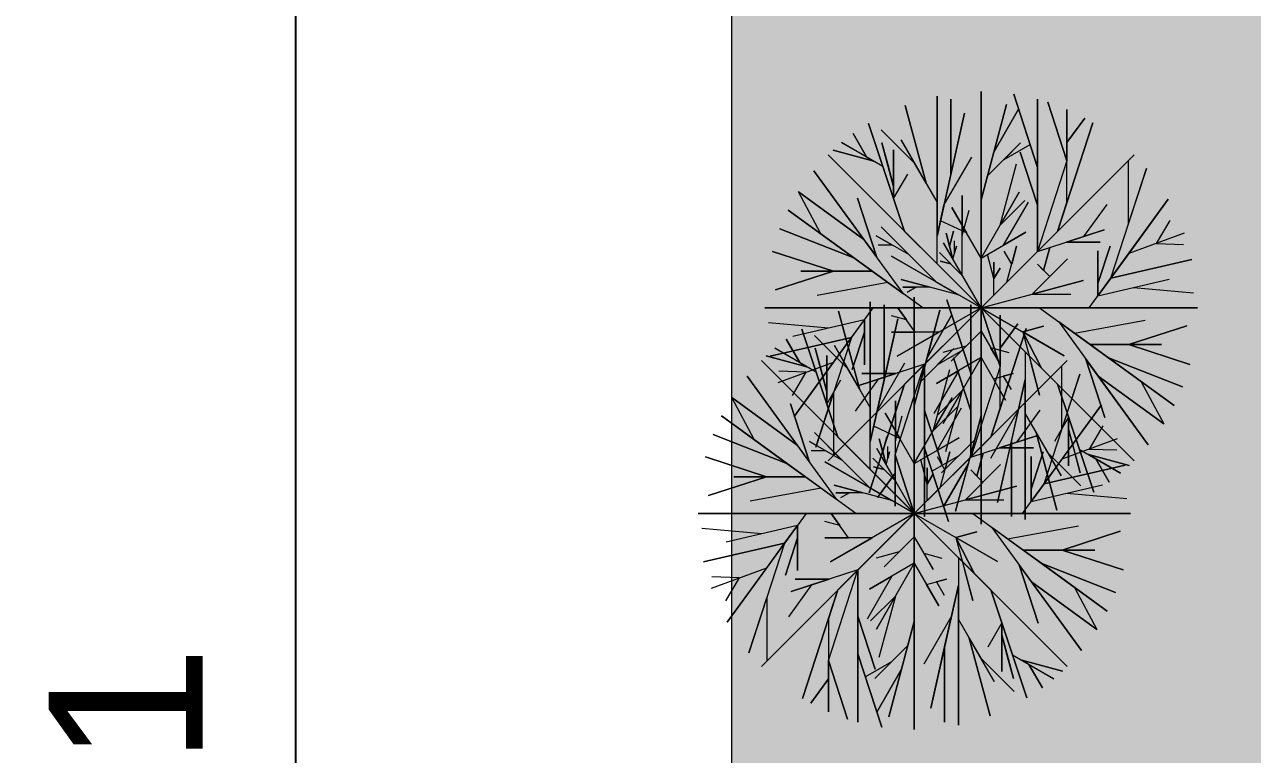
# Model space of a CAD drawing. Header units: millimetres. Extents: x 0 to 241, y -16 to 86.
# Drawn here: x 189.204 to 193.19, y 6.535 to 8.905 of the extents above; entities that cross this region are included whole.
import ezdxf

# ---------------------------------------------------------------- set-up
doc = ezdxf.new("R2010")
doc.units = ezdxf.units.MM
for name, color, linetype, lineweight in [('Warstwa1', 92, 'Continuous', 15), ('Warstwa2', 30, 'Continuous', 15), ('Warstwa3', 7, 'Continuous', 15), ('Warstwa4', 91, 'Continuous', 20)]:
    doc.layers.add(name, color=color, linetype=linetype, lineweight=lineweight)
doc.styles.get("Standard").update_dxf_attribs({"font": 'arial.ttf'})
doc.dimstyles.new('Kopia ISO-25', dxfattribs={"dimtxt": 0.5, "dimasz": 0.5, "dimexe": 0.3, "dimexo": 0, "dimgap": 0.3, "dimtad": 1, "dimdec": 0, "dimtxsty": 'Standard', "dimcen": 2.5, "dimadec": 0, "dimazin": 0, "dimtfac": 1, "dimtdec": 0, "dimtmove": 0, "dimatfit": 3, "dimfxl": 1, "dimarcsym": 0})

# ---------------------------------------------------------------- blocks, each defined once
blk = doc.blocks.new('*D13')
at = {"layer": 'Defpoints', "color": 0, "transparency": 16777216}
for p in [(191.5, 27.2), (190.0829, -14.2), (191.5, -14.2)]:
    blk.add_point(p, dxfattribs=at)
at = {"layer": 'Warstwa3', "color": 0, "lineweight": -2, "transparency": 16777216}
for p, q in [((191.5, 27.2), (189.7829, 27.2)), ((190.0829, 26.7), (190.0829, -13.7)), ((191.5, -14.2), (189.7829, -14.2))]:
    blk.add_line(p, q, dxfattribs=at)
at = {"layer": 'Warstwa3', "color": 0, "transparency": 16777216}
for points in [[(189.9996, 26.7), (190.1663, 26.7), (190.0829, 27.2)], [(189.9996, -13.7), (190.1663, -13.7), (190.0829, -14.2)]]:
    blk.add_solid(points, dxfattribs=at)
at = {"layer": 'Warstwa3', "color": 0, "transparency": 16777216, "insert": (189.5319, 6.5), "char_height": 0.5, "attachment_point": 5, "rotation": 90}
blk.add_mtext('41', dxfattribs=at)

msp = doc.modelspace()

# ---------------------------------------------------------------- hatches: boundary and pattern name
at = {"layer": 'Warstwa4'}
h = msp.add_hatch(color=256, dxfattribs=at)
h.set_gradient(color1=(127, 255, 127), color2=(127, 255, 127), tint=1)
h.paths.add_polyline_path([(191.5, -14.2), (218.35, -14.2), (218.35, 26.2), (199.596, 26.887), (199.596, 26.817), (199.596, 26.1232), (206.7291, 25.763), (206.7291, 24.2463), (216.65, 23.8873), (216.65, -12.4), (214.3, -12.4), (193.6, -12.4), (193.5, -12.4), (193.5, 27.1103), (191.5, 27.1835)])

# ---------------------------------------------------------------- linework, layer by layer
at = {"layer": 'Warstwa1'}
for p, q in [((192.1657, 8.1281), (192.1657, 8.6721)), ((192.1657, 8.6721), (192.1657, 8.3286)), ((192.2105, 8.4177), (192.2105, 8.6626)), ((192.2105, 8.6626), (192.2105, 8.4177)), ((192.3089, 7.2829), (192.3089, 8.6869)), ((192.3089, 8.6869), (192.3089, 7.9849)), ((192.3089, 7.9849), (192.3089, 8.6869)), ((192.3089, 8.6869), (192.3089, 7.2829)), ((192.4921, 8.4405), (192.4146, 8.6788)), ((192.4146, 8.6788), (192.4921, 8.4405)), ((192.4921, 8.4405), (192.4921, 8.6625)), ((192.4921, 8.6625), (192.4921, 8.3178)), ((192.5876, 8.4619), (192.5256, 8.6526)), ((192.5256, 8.6526), (192.5876, 8.4619)), ((192.1305, 8.3895), (192.0627, 8.6423)), ((192.0627, 8.6423), (192.1305, 8.3895)), ((192.1657, 8.218), (192.2553, 8.6174)), ((192.2553, 8.6174), (192.2105, 8.4177)), ((192.3089, 8.3359), (192.3918, 8.6452)), ((192.3918, 8.6452), (192.3503, 8.4905)), ((192.3503, 8.4905), (192.4306, 8.6296)), ((192.4306, 8.6296), (192.3503, 8.4905)), ((192.5876, 8.5214), (192.5876, 8.6292)), ((192.5876, 8.6292), (192.5876, 8.4619)), ((192.0607, 8.2331), (191.9434, 8.5838)), ((191.9434, 8.5838), (192.0607, 8.2331)), ((192.5571, 8.2331), (192.6717, 8.5858)), ((192.6717, 8.5858), (192.5571, 8.2331)), ((192.5876, 8.5214), (192.6454, 8.6009)), ((192.6454, 8.6009), (192.5876, 8.5214)), ((191.9368, 8.4747), (191.8931, 8.5505)), ((191.8931, 8.5505), (191.9368, 8.4747)), ((192.0928, 8.4547), (191.9846, 8.5629)), ((192.1657, 8.3286), (192.0493, 8.5302)), ((192.0493, 8.5302), (192.1305, 8.3895)), ((191.9602, 8.4612), (191.8283, 8.4966)), ((191.8283, 8.4966), (191.9602, 8.4612)), ((191.9901, 8.4442), (191.8561, 8.5213)), ((191.8561, 8.5213), (191.9368, 8.4747)), ((192.025, 8.3793), (191.987, 8.5211)), ((191.987, 8.5211), (192.006, 8.4502)), ((192.025, 8.3396), (192.025, 8.4983)), ((192.025, 8.4983), (192.025, 8.3396)), ((192.3503, 8.4905), (192.3089, 8.3359)), ((192.3296, 8.4132), (192.4372, 8.5209)), ((192.4372, 8.5209), (192.3834, 8.467)), ((192.3834, 8.467), (192.4676, 8.5157)), ((192.4921, 8.3178), (192.4361, 8.49)), ((192.4361, 8.49), (192.4921, 8.3178)), ((192.5876, 8.3269), (192.5876, 8.5214)), ((192.3089, 7.9849), (191.8125, 8.4812)), ((191.8125, 8.4812), (192.8052, 7.4885)), ((191.8125, 7.4885), (192.8052, 8.4812)), ((191.9368, 8.4747), (191.9602, 8.4612)), ((192.006, 8.4502), (192.025, 8.3793)), ((192.1305, 8.3895), (192.0928, 8.4547)), ((192.1881, 8.3178), (192.2784, 8.4742)), ((192.3089, 7.9849), (192.8052, 8.4812)), ((192.3705, 8.2533), (192.4239, 8.4527)), ((192.5876, 8.4619), (192.4921, 8.1681)), ((192.7878, 8.2593), (192.7878, 8.4638)), ((192.057, 8.03), (191.7662, 8.4302)), ((191.7662, 8.4302), (191.9286, 8.2068)), ((192.025, 8.3396), (192.025, 8.419)), ((192.025, 8.419), (192.025, 8.3793)), ((192.025, 8.3396), (192.0706, 8.4186)), ((192.2105, 8.4177), (192.1657, 8.218)), ((192.3089, 8.3359), (192.3296, 8.4132)), ((192.4921, 8.1681), (192.4921, 8.4405)), ((192.73, 8.0814), (192.8456, 8.4373)), ((192.8456, 8.4373), (192.7878, 8.2593)), ((192.025, 8.3793), (192.025, 8.3396)), ((191.9286, 8.2068), (191.7162, 8.3611)), ((191.7162, 8.3611), (191.9286, 8.2068)), ((191.789, 8.2248), (191.7162, 8.3611)), ((191.969, 8.1511), (191.9072, 8.3413)), ((191.9072, 8.3413), (191.969, 8.1511)), ((192.0607, 8.2331), (192.025, 8.3396)), ((192.2479, 8.0904), (192.2479, 8.3501)), ((192.2479, 8.3501), (192.2479, 8.2202)), ((192.3089, 8.1466), (192.4321, 8.36)), ((192.3089, 8.3359), (192.3089, 8.1466)), ((192.4321, 8.36), (192.3705, 8.2533)), ((192.3705, 8.2533), (192.4509, 8.3338)), ((192.4509, 8.3338), (192.3705, 8.2533)), ((192.6599, 7.9849), (192.916, 8.3373)), ((192.916, 8.3373), (192.7879, 8.1611)), ((192.1192, 7.9849), (191.6826, 8.302)), ((191.6826, 8.302), (191.8953, 8.1475)), ((192.1657, 8.3286), (192.1657, 8.218)), ((192.1657, 8.218), (192.1881, 8.3178)), ((192.3089, 8.1466), (192.2141, 8.3108)), ((192.2141, 8.3108), (192.2615, 8.2287)), ((192.2479, 8.2202), (192.2698, 8.3019)), ((192.3815, 8.1886), (192.4622, 8.3284)), ((192.4921, 8.3178), (192.4921, 8.1681)), ((192.5571, 8.2331), (192.5876, 8.3269)), ((192.6425, 8.217), (192.7179, 8.3207)), ((192.2615, 8.2287), (192.1769, 8.2679)), ((192.8778, 8.1942), (192.9221, 8.269)), ((191.8953, 8.1475), (191.6556, 8.2418)), ((191.6556, 8.2418), (191.8953, 8.1475)), ((192.074, 8.1582), (191.9685, 8.2191)), ((191.9685, 8.2191), (192.0213, 8.1887)), ((192.1634, 8.0689), (191.9847, 8.2476)), ((191.9847, 8.2476), (192.074, 8.1582)), ((192.0607, 8.2331), (192.0607, 8.2331)), ((192.0607, 8.2331), (192.1657, 8.1281)), ((192.2175, 8.1432), (192.1949, 8.2273)), ((192.1949, 8.2273), (192.2062, 8.1852)), ((192.2062, 8.1852), (192.2193, 8.2341)), ((192.2193, 8.2341), (192.2062, 8.1852)), ((192.5571, 8.2331), (192.3089, 7.9849)), ((192.3089, 8.1466), (192.4541, 8.2305)), ((192.4541, 8.2305), (192.3815, 8.1886)), ((192.4921, 8.1681), (192.7088, 8.2385)), ((192.7088, 8.2385), (192.5857, 8.1985)), ((192.5857, 8.1985), (192.6425, 8.217)), ((192.9677, 8.2272), (192.7879, 8.1611)), ((192.9677, 8.2272), (192.7879, 8.1611)), ((192.9677, 8.2272), (192.9677, 8.2272)), ((192.9677, 8.2272), (192.9677, 8.2272)), ((192.9677, 8.2272), (192.9677, 8.2272)), ((192.9677, 8.2272), (192.9677, 8.2272)), ((192.9677, 8.2272), (192.9677, 8.2272)), ((192.9677, 8.2272), (192.9677, 8.2272)), ((191.9286, 8.2068), (191.969, 8.1511)), ((192.0213, 8.1887), (191.9742, 8.1887)), ((192.3089, 7.9849), (192.187, 8.1959)), ((192.187, 8.1959), (192.2479, 8.0904)), ((192.2062, 8.1852), (192.2175, 8.1432)), ((192.2175, 8.1432), (192.2286, 8.1849)), ((192.223, 8.164), (192.223, 8.2026)), ((192.2286, 8.1849), (192.223, 8.164)), ((192.3925, 8.0685), (192.4239, 8.1855)), ((192.4239, 8.1855), (192.4082, 8.127)), ((192.5119, 8.1063), (192.5319, 8.181)), ((192.5319, 8.181), (192.5119, 8.1063)), ((192.5857, 8.1985), (192.6958, 8.1985)), ((192.6958, 8.1985), (192.5857, 8.1985)), ((192.6879, 8.0636), (192.7274, 8.1854)), ((192.7274, 8.1854), (192.6879, 8.0636)), ((192.8778, 8.1942), (192.8778, 8.1942)), ((192.8778, 8.1942), (192.9659, 8.191)), ((191.8292, 8.1039), (191.6312, 8.1683)), ((191.6312, 8.1683), (191.8292, 8.1039)), ((191.8953, 8.1475), (191.9553, 8.1039)), ((192.3089, 7.9849), (192.0179, 8.1529)), ((192.0179, 8.1529), (192.1634, 8.0689)), ((192.2479, 8.0904), (192.1742, 8.1641)), ((192.1742, 8.1641), (192.2111, 8.1273)), ((192.2111, 8.1273), (192.1761, 8.1366)), ((192.1761, 8.1366), (192.2111, 8.1273)), ((192.3507, 8.0798), (192.3296, 8.1586)), ((192.3507, 8.0267), (192.3507, 8.1329)), ((192.3507, 8.1329), (192.3507, 8.0798)), ((192.4082, 8.127), (192.3839, 8.1691)), ((192.4744, 8.0292), (192.589, 8.1438)), ((192.589, 8.1438), (192.5317, 8.0865)), ((192.6879, 8.0234), (192.6879, 8.1699)), ((192.6879, 8.1699), (192.6879, 8.0636)), ((192.7879, 8.1611), (192.73, 8.0814)), ((192.73, 8.0814), (192.9931, 8.1417)), ((192.9931, 8.1417), (192.73, 8.0814)), ((192.7879, 8.1611), (192.7879, 8.1611)), ((192.7879, 8.1611), (192.7879, 8.1611)), ((192.7879, 8.1611), (192.7879, 8.1611)), ((191.8292, 8.1039), (191.641, 8.0428)), ((191.641, 8.0428), (191.8292, 8.1039)), ((191.9553, 8.1039), (191.7232, 8.1039)), ((191.7232, 8.1039), (191.8292, 8.1039)), ((191.8292, 8.1039), (191.9553, 8.1039)), ((191.9553, 8.1039), (192.057, 8.03)), ((192.3507, 8.0798), (192.3702, 8.1136)), ((192.3702, 8.1136), (192.3507, 8.0798)), ((192.5317, 8.0865), (192.4921, 8.1262)), ((192.4921, 8.1262), (192.5119, 8.1063)), ((192.0061, 8.067), (191.7764, 8.0253)), ((192.2354, 8.0272), (192.0489, 8.0772)), ((192.0489, 8.0772), (192.1422, 8.0522)), ((192.1422, 8.0522), (192.0543, 8.0522)), ((192.0543, 8.0522), (192.0983, 8.0522)), ((192.0983, 8.0522), (192.0687, 8.0352)), ((192.1634, 8.0689), (192.2354, 8.0272)), ((192.3089, 7.9849), (192.64, 8.0736)), ((192.3089, 7.9849), (192.3925, 8.0685)), ((192.64, 8.0736), (192.4744, 8.0292)), ((192.73, 8.0814), (192.6879, 8.0234)), ((192.6879, 8.0234), (192.9198, 8.0781)), ((192.6879, 8.0636), (192.6879, 8.0234)), ((192.0921, 6.6152), (192.0921, 8.0192)), ((192.0921, 8.0192), (192.0921, 7.3172)), ((192.0921, 7.3172), (192.0921, 8.0192)), ((192.0921, 8.0192), (192.0921, 6.6152)), ((192.4744, 8.0292), (192.5997, 8.0292)), ((192.8039, 8.0508), (192.9987, 8.0333)), ((192.3089, 7.9849), (191.6069, 7.9849)), ((191.6069, 7.9849), (193.0109, 7.9849)), ((192.1604, 7.9849), (191.6069, 7.9849)), ((191.9579, 7.9849), (191.7018, 7.6324)), ((192.3089, 7.9849), (191.8125, 7.4885)), ((191.9137, 7.7218), (191.846, 7.9746)), ((191.846, 7.9746), (191.9137, 7.7218)), ((191.9489, 7.4604), (191.9489, 8.0044)), ((191.9489, 8.0044), (191.9489, 7.6609)), ((191.9579, 7.9849), (192.1604, 7.9849)), ((191.9579, 7.9849), (192.1192, 7.9849)), ((191.9937, 7.75), (191.9937, 7.9949)), ((191.9937, 7.9949), (191.9937, 7.75)), ((192.3089, 7.9849), (192.0369, 7.8278)), ((192.0953, 7.9063), (192.0385, 7.9849)), ((192.0385, 7.9849), (192.0669, 7.9456)), ((192.0607, 7.7367), (192.3089, 7.9849)), ((192.0921, 7.6682), (192.175, 7.9775)), ((192.175, 7.9775), (192.1336, 7.8228)), ((192.2753, 7.7728), (192.1979, 8.0111)), ((192.1979, 8.0111), (192.2753, 7.7728)), ((192.2753, 7.7728), (192.2753, 7.9948)), ((192.2753, 7.9948), (192.2753, 7.6501)), ((192.3089, 7.9849), (192.3089, 7.2829)), ((193.0109, 7.9849), (192.3089, 7.9849)), ((192.8052, 7.4885), (192.3089, 7.9849)), ((192.3089, 7.2829), (192.3089, 7.9849)), ((192.3089, 7.9849), (193.0109, 7.9849)), ((192.3089, 7.9849), (192.8052, 7.4885)), ((192.3089, 7.9849), (192.5788, 7.829)), ((192.3708, 7.7942), (192.3089, 7.9849)), ((192.3089, 7.9849), (192.3708, 7.7942)), ((192.6599, 7.9849), (192.4573, 7.9849)), ((192.4573, 7.9849), (193.0109, 7.9849)), ((192.6599, 7.9849), (192.4986, 7.9849)), ((192.4986, 7.9849), (192.9351, 7.6677)), ((191.8139, 7.919), (191.619, 7.9364)), ((191.9298, 7.9463), (191.6979, 7.8916)), ((191.8877, 7.8884), (191.9298, 7.9463)), ((191.9298, 7.9463), (191.9298, 7.7999)), ((191.9298, 7.9061), (191.9298, 7.9463)), ((191.9489, 7.5503), (192.0386, 7.9497)), ((192.0386, 7.9497), (191.9937, 7.75)), ((192.0669, 7.9456), (192.0178, 7.9588)), ((192.1336, 7.8228), (192.2139, 7.9619)), ((192.2139, 7.9619), (192.1336, 7.8228)), ((192.3708, 7.8537), (192.3708, 7.9615)), ((192.3708, 7.9615), (192.3708, 7.7942)), ((192.3708, 7.8537), (192.4286, 7.9332)), ((192.4286, 7.9332), (192.3708, 7.8537)), ((192.6625, 7.8658), (192.5607, 7.9397)), ((192.5607, 7.9397), (192.8515, 7.5395)), ((192.6116, 7.9027), (192.8413, 7.9445)), ((191.8439, 7.5654), (191.7266, 7.9161)), ((191.7266, 7.9161), (191.8439, 7.5654)), ((191.8761, 7.787), (191.7678, 7.8952)), ((191.9298, 7.9061), (191.8903, 7.7843)), ((191.8903, 7.7843), (191.9298, 7.9061)), ((191.9298, 7.7999), (191.9298, 7.9061)), ((192.1729, 7.9063), (192.0178, 7.9063)), ((192.0178, 7.9063), (192.0953, 7.9063)), ((192.0369, 7.8278), (192.1729, 7.9063)), ((192.3089, 7.9091), (192.2114, 7.8117)), ((192.3089, 7.9091), (192.3702, 7.8029)), ((192.3403, 7.5654), (192.4549, 7.9181)), ((192.4549, 7.9181), (192.3403, 7.5654)), ((192.4438, 7.9069), (192.5113, 7.925)), ((192.5113, 7.925), (192.4438, 7.9069)), ((192.5788, 7.829), (192.4438, 7.9069)), ((192.4438, 7.9069), (192.5046, 7.7892)), ((192.5046, 7.7892), (192.4438, 7.9069)), ((192.4438, 7.9069), (192.4988, 7.7018)), ((192.7885, 7.8658), (192.9767, 7.9269)), ((192.9767, 7.9269), (192.7885, 7.8658)), ((191.8877, 7.8884), (191.6246, 7.8281)), ((191.6246, 7.8281), (191.8877, 7.8884)), ((191.7733, 7.7765), (191.6393, 7.8536)), ((191.6393, 7.8536), (191.7201, 7.807)), ((191.7201, 7.807), (191.6763, 7.8828)), ((191.6763, 7.8828), (191.7201, 7.807)), ((191.8083, 7.7116), (191.7703, 7.8534)), ((191.7703, 7.8534), (191.7893, 7.7825)), ((191.8877, 7.8884), (191.7721, 7.5324)), ((191.8298, 7.8086), (191.8877, 7.8884)), ((191.9489, 7.6609), (191.8325, 7.8625)), ((191.8325, 7.8625), (191.9137, 7.7218)), ((192.1128, 7.7455), (192.2205, 7.8532)), ((192.2205, 7.8532), (192.1667, 7.7993)), ((192.2601, 7.8604), (192.1848, 7.8402)), ((192.2114, 7.8117), (192.2601, 7.8604)), ((192.3702, 7.8029), (192.3395, 7.856)), ((192.3395, 7.856), (192.3985, 7.8402)), ((192.3708, 7.6592), (192.3708, 7.8537)), ((192.7224, 7.8223), (192.6625, 7.8658)), ((192.6625, 7.8658), (192.8945, 7.8658)), ((192.7885, 7.8658), (192.6625, 7.8658)), ((192.8945, 7.8658), (192.7885, 7.8658)), ((192.7885, 7.8658), (192.9865, 7.8014)), ((192.9865, 7.8014), (192.7885, 7.8658)), ((192.0921, 7.3172), (191.5957, 7.8136)), ((191.5957, 7.8136), (192.5885, 6.8208)), ((191.5957, 6.8208), (192.5885, 7.8136)), ((191.7435, 7.7935), (191.6115, 7.8289)), ((191.6115, 7.8289), (191.7435, 7.7935)), ((191.8083, 7.6719), (191.8083, 7.8306)), ((191.8083, 7.8306), (191.8083, 7.6719)), ((192.1336, 7.8228), (192.0921, 7.6682)), ((192.0921, 7.3172), (192.5885, 7.8136)), ((192.3089, 7.8231), (192.1637, 7.7392)), ((192.1667, 7.7993), (192.2509, 7.848)), ((192.3089, 7.8231), (192.1857, 7.6097)), ((192.2753, 7.6501), (192.2194, 7.8223)), ((192.2194, 7.8223), (192.2753, 7.6501)), ((192.3089, 7.6339), (192.3089, 7.8231)), ((192.3089, 7.8231), (192.3884, 7.6853)), ((192.5571, 7.7367), (192.4521, 7.8417)), ((192.4521, 7.8417), (192.4521, 7.2976)), ((192.6891, 7.7629), (192.6487, 7.8186)), ((192.6487, 7.8186), (192.7105, 7.6284)), ((192.7105, 7.6284), (192.6487, 7.8186)), ((192.9351, 7.6677), (192.7224, 7.8223)), ((192.7224, 7.8223), (192.9622, 7.728)), ((192.9622, 7.728), (192.7224, 7.8223)), ((191.65, 7.7425), (191.8298, 7.8086)), ((191.65, 7.7425), (191.8298, 7.8086)), ((191.7399, 7.7755), (191.6519, 7.7787)), ((191.7399, 7.7755), (191.6956, 7.7007)), ((191.7018, 7.6324), (191.8298, 7.8086)), ((191.7201, 7.807), (191.7435, 7.7935)), ((191.7399, 7.7755), (191.7399, 7.7755)), ((191.7893, 7.7825), (191.8083, 7.7116)), ((191.8298, 7.8086), (191.8298, 7.8086)), ((191.8298, 7.8086), (191.8298, 7.8086)), ((191.8298, 7.8086), (191.8298, 7.8086)), ((191.9137, 7.7218), (191.8761, 7.787)), ((192.1256, 7.8016), (191.9089, 7.7312)), ((191.9713, 7.6501), (192.0616, 7.8065)), ((192.0302, 7.5078), (192.1256, 7.8016)), ((192.1256, 7.8016), (192.1256, 7.5292)), ((192.1256, 7.6519), (192.1256, 7.8016)), ((192.1537, 7.5856), (192.2071, 7.785)), ((192.2363, 7.7812), (192.1555, 7.6413)), ((192.1637, 7.7392), (192.2363, 7.7812)), ((192.3708, 7.7942), (192.2753, 7.5004)), ((192.2753, 7.5004), (192.2753, 7.7728)), ((192.4988, 7.7018), (192.4713, 7.8044)), ((192.571, 7.5916), (192.571, 7.7961)), ((191.8402, 7.3623), (191.5495, 7.7625)), ((191.5495, 7.7625), (191.7118, 7.5391)), ((191.65, 7.7425), (191.65, 7.7425)), ((191.65, 7.7425), (191.65, 7.7425)), ((191.65, 7.7425), (191.65, 7.7425)), ((191.65, 7.7425), (191.65, 7.7425)), ((191.65, 7.7425), (191.65, 7.7425)), ((191.65, 7.7425), (191.65, 7.7425)), ((191.8083, 7.6719), (191.8083, 7.7513)), ((191.8083, 7.7513), (191.8083, 7.7116)), ((191.8083, 7.6719), (191.8539, 7.7509)), ((191.9752, 7.7528), (191.8998, 7.649)), ((191.9089, 7.7312), (192.0321, 7.7712)), ((192.0321, 7.7712), (191.9219, 7.7712)), ((191.9219, 7.7712), (192.0321, 7.7712)), ((192.0607, 7.7367), (191.946, 7.3839)), ((191.946, 7.3839), (192.0607, 7.7367)), ((191.9937, 7.75), (191.9489, 7.5503)), ((192.0321, 7.7712), (191.9752, 7.7528)), ((192.0607, 7.7367), (192.0302, 7.6428)), ((192.0921, 7.6682), (192.1128, 7.7455)), ((192.3486, 7.7542), (192.4133, 7.7715)), ((192.3884, 7.6853), (192.3486, 7.7542)), ((192.4521, 7.7518), (192.3624, 7.3523)), ((192.4133, 7.7715), (192.381, 7.7628)), ((192.381, 7.7628), (192.4059, 7.7197)), ((192.4072, 7.552), (192.4521, 7.7518)), ((192.4521, 7.7518), (192.4296, 7.6519)), ((192.4521, 7.6411), (192.4521, 7.7518)), ((192.5132, 7.4137), (192.6289, 7.7696)), ((192.5571, 7.7367), (192.6743, 7.386)), ((192.6743, 7.386), (192.5571, 7.7367)), ((192.5571, 7.7367), (192.5571, 7.7367)), ((192.5571, 7.7367), (192.5927, 7.6301)), ((192.6289, 7.7696), (192.571, 7.5916)), ((192.8515, 7.5395), (192.6891, 7.7629)), ((192.6891, 7.7629), (192.9015, 7.6086)), ((192.9015, 7.6086), (192.6891, 7.7629)), ((192.8287, 7.745), (192.9015, 7.6086)), ((191.7118, 7.5391), (191.4994, 7.6934)), ((191.4994, 7.6934), (191.7118, 7.5391)), ((191.5722, 7.5571), (191.4994, 7.6934)), ((191.7721, 7.5324), (191.8299, 7.7104)), ((191.8083, 7.7116), (191.8083, 7.6719)), ((191.8299, 7.7104), (191.8299, 7.5059)), ((192.2473, 7.7164), (192.1668, 7.6359)), ((192.1668, 7.6359), (192.2473, 7.7164)), ((192.1857, 7.6097), (192.2473, 7.7164)), ((192.2473, 7.7164), (192.1938, 7.517)), ((191.7523, 7.4834), (191.6905, 7.6736)), ((191.6905, 7.6736), (191.7523, 7.4834)), ((191.8439, 7.5654), (191.8083, 7.6719)), ((191.9489, 7.6609), (191.9489, 7.5503)), ((192.0312, 7.4227), (192.0312, 7.6824)), ((192.0312, 7.6824), (192.0312, 7.5525)), ((192.0921, 7.4789), (192.2153, 7.6923)), ((192.0921, 7.6682), (192.0921, 7.4789)), ((192.2153, 7.6923), (192.1537, 7.5856)), ((192.1537, 7.5856), (192.2342, 7.6661)), ((192.2342, 7.6661), (192.1537, 7.5856)), ((192.1647, 7.5209), (192.2454, 7.6607)), ((192.3403, 7.5654), (192.3708, 7.6592)), ((192.4257, 7.5493), (192.5011, 7.653)), ((192.4431, 7.3172), (192.6992, 7.6696)), ((192.6992, 7.6696), (192.5712, 7.4934)), ((191.9024, 7.3172), (191.4658, 7.6343)), ((191.4658, 7.6343), (191.6786, 7.4798)), ((191.9489, 7.5503), (191.9713, 7.6501)), ((192.0921, 7.4789), (191.9974, 7.6431)), ((191.9974, 7.6431), (192.0447, 7.561)), ((192.0302, 7.6428), (192.0302, 7.4483)), ((192.0312, 7.5525), (192.0531, 7.6342)), ((192.1256, 7.3072), (192.1256, 7.6519)), ((192.1256, 7.6519), (192.1816, 7.4797)), ((192.1816, 7.4797), (192.1256, 7.6519)), ((192.3089, 7.6339), (192.226, 7.3245)), ((192.2674, 7.4792), (192.3089, 7.6339)), ((192.2753, 7.6501), (192.2753, 7.5004)), ((192.3089, 7.6339), (192.2881, 7.5565)), ((192.4296, 7.6519), (192.3393, 7.4955)), ((192.4521, 7.2976), (192.4521, 7.6411)), ((192.4521, 7.6411), (192.5685, 7.4395)), ((192.5927, 7.6301), (192.5471, 7.5511)), ((192.5927, 7.6301), (192.5927, 7.4714)), ((192.5927, 7.4714), (192.5927, 7.6301)), ((192.5927, 7.6301), (192.5927, 7.5508)), ((192.5927, 7.5904), (192.5927, 7.6301)), ((191.6786, 7.4798), (191.4388, 7.5741)), ((191.4388, 7.5741), (191.6786, 7.4798)), ((191.9466, 7.4012), (191.7679, 7.5799)), ((191.7679, 7.5799), (191.8573, 7.4905)), ((192.0447, 7.561), (191.9601, 7.6002)), ((192.5685, 7.4395), (192.4872, 7.5802)), ((192.4872, 7.5802), (192.555, 7.3274)), ((192.555, 7.3274), (192.4872, 7.5802)), ((192.4872, 7.5802), (192.5249, 7.515)), ((192.5927, 7.5508), (192.5927, 7.5904)), ((192.5927, 7.5904), (192.6307, 7.4486)), ((192.6117, 7.5195), (192.5927, 7.5904)), ((192.661, 7.5265), (192.7053, 7.6013)), ((191.7118, 7.5391), (191.7523, 7.4834)), ((191.8573, 7.4905), (191.7518, 7.5514)), ((191.7518, 7.5514), (191.8045, 7.521)), ((191.8439, 7.5654), (191.8439, 7.5654)), ((191.8439, 7.5654), (191.9489, 7.4604)), ((192.0007, 7.4755), (191.9782, 7.5596)), ((191.9782, 7.5596), (191.9894, 7.5175)), ((191.9894, 7.5175), (192.0025, 7.5664)), ((192.0025, 7.5664), (191.9894, 7.5175)), ((192.0063, 7.4963), (192.0063, 7.5349)), ((192.3403, 7.5654), (192.0921, 7.3172)), ((192.0921, 7.4789), (192.2373, 7.5628)), ((192.2373, 7.5628), (192.1647, 7.5209)), ((192.2881, 7.5565), (192.1805, 7.4489)), ((192.2753, 7.5004), (192.4921, 7.5708)), ((192.3624, 7.3523), (192.4072, 7.552)), ((192.4921, 7.5708), (192.3689, 7.5308)), ((192.3689, 7.5308), (192.4257, 7.5493)), ((192.4072, 7.552), (192.4072, 7.3072)), ((192.4072, 7.3072), (192.4072, 7.552)), ((192.7509, 7.5595), (192.5712, 7.4934)), ((192.7509, 7.5595), (192.5712, 7.4934)), ((192.7509, 7.5595), (192.7509, 7.5595)), ((192.7509, 7.5595), (192.7509, 7.5595)), ((192.7509, 7.5595), (192.7509, 7.5595)), ((192.7509, 7.5595), (192.7509, 7.5595)), ((192.7509, 7.5595), (192.7509, 7.5595)), ((192.7509, 7.5595), (192.7509, 7.5595)), ((191.6125, 7.4362), (191.4145, 7.5006)), ((191.4145, 7.5006), (191.6125, 7.4362)), ((191.8045, 7.521), (191.7575, 7.521)), ((192.0312, 7.4227), (191.9574, 7.4964)), ((191.9574, 7.4964), (191.9943, 7.4596)), ((192.0921, 7.3172), (191.9702, 7.5282)), ((191.9702, 7.5282), (192.0312, 7.4227)), ((191.9894, 7.5175), (192.0007, 7.4755)), ((192.0007, 7.4755), (192.0119, 7.5172)), ((192.0119, 7.5172), (192.0063, 7.4963)), ((192.0302, 7.3406), (192.0302, 7.5078)), ((192.0302, 7.5078), (192.0921, 7.3172)), ((192.0921, 7.3172), (192.0302, 7.5078)), ((192.1256, 7.5292), (192.2031, 7.2909)), ((192.2031, 7.2909), (192.1256, 7.5292)), ((192.1256, 7.5292), (192.1256, 7.3072)), ((192.2343, 7.5027), (192.1501, 7.4541)), ((192.1915, 7.4593), (192.1671, 7.5014)), ((192.1758, 7.4008), (192.2071, 7.5178)), ((192.1805, 7.4489), (192.2343, 7.5027)), ((192.2071, 7.5178), (192.1915, 7.4593)), ((192.2951, 7.4386), (192.3152, 7.5133)), ((192.3152, 7.5133), (192.2951, 7.4386)), ((192.3689, 7.5308), (192.4791, 7.5308)), ((192.4791, 7.5308), (192.3689, 7.5308)), ((192.4711, 7.3959), (192.5107, 7.5177)), ((192.5107, 7.5177), (192.4711, 7.3959)), ((192.4711, 7.3557), (192.4711, 7.5022)), ((192.4711, 7.5022), (192.4711, 7.3959)), ((192.5712, 7.4934), (192.5132, 7.4137)), ((192.5249, 7.515), (192.6331, 7.4068)), ((192.5712, 7.4934), (192.5712, 7.4934)), ((192.5712, 7.4934), (192.5712, 7.4934)), ((192.5712, 7.4934), (192.5712, 7.4934)), ((192.6307, 7.4486), (192.6117, 7.5195)), ((192.6277, 7.5255), (192.7616, 7.4484)), ((192.6809, 7.495), (192.6575, 7.5085)), ((192.6575, 7.5085), (192.7895, 7.4732)), ((192.7895, 7.4732), (192.6575, 7.5085)), ((192.661, 7.5265), (192.661, 7.5265)), ((192.661, 7.5265), (192.7491, 7.5234)), ((192.7616, 7.4484), (192.6809, 7.495)), ((192.6809, 7.495), (192.7246, 7.4192)), ((192.7246, 7.4192), (192.6809, 7.495)), ((191.6786, 7.4798), (191.7385, 7.4362)), ((192.0921, 7.3172), (191.8011, 7.4852)), ((191.8011, 7.4852), (191.9466, 7.4012)), ((191.9943, 7.4596), (191.9594, 7.4689)), ((191.9594, 7.4689), (191.9943, 7.4596)), ((192.1339, 7.4121), (192.1128, 7.4909)), ((192.1339, 7.359), (192.1339, 7.4652)), ((192.1339, 7.4652), (192.1339, 7.4121)), ((192.2674, 7.4792), (192.1871, 7.3401)), ((192.1871, 7.3401), (192.2674, 7.4792)), ((192.226, 7.3245), (192.2674, 7.4792)), ((192.2577, 7.3615), (192.3723, 7.4761)), ((192.315, 7.4188), (192.2753, 7.4585)), ((192.2753, 7.4585), (192.2951, 7.4386)), ((192.3723, 7.4761), (192.315, 7.4188)), ((192.5132, 7.4137), (192.7764, 7.474)), ((192.7764, 7.474), (192.5132, 7.4137)), ((191.6125, 7.4362), (191.4243, 7.3751)), ((191.4243, 7.3751), (191.6125, 7.4362)), ((191.7385, 7.4362), (191.5064, 7.4362)), ((191.5064, 7.4362), (191.6125, 7.4362)), ((191.6125, 7.4362), (191.7385, 7.4362)), ((191.7385, 7.4362), (191.8402, 7.3623)), ((192.0302, 7.4483), (191.9723, 7.3688)), ((191.9723, 7.3688), (192.0302, 7.4483)), ((192.0302, 7.4483), (192.0302, 7.3406)), ((192.1339, 7.4121), (192.1535, 7.4459)), ((192.1535, 7.4459), (192.1339, 7.4121)), ((192.5132, 7.4137), (192.4711, 7.3557)), ((191.7894, 7.3993), (191.5597, 7.3576)), ((192.0187, 7.3596), (191.8322, 7.4095)), ((191.8322, 7.4095), (191.9254, 7.3845)), ((191.9254, 7.3845), (191.8376, 7.3845)), ((191.8376, 7.3845), (191.8815, 7.3845)), ((191.8815, 7.3845), (191.852, 7.3675)), ((191.9466, 7.4012), (192.0187, 7.3596)), ((192.0921, 7.3172), (192.4233, 7.4059)), ((192.0921, 7.3172), (192.1758, 7.4008)), ((192.4233, 7.4059), (192.2577, 7.3615)), ((192.4711, 7.3557), (192.7031, 7.4104)), ((192.4711, 7.3959), (192.4711, 7.3557)), ((192.5871, 7.3831), (192.7819, 7.3656)), ((192.2577, 7.3615), (192.3829, 7.3615)), ((192.0921, 7.3172), (191.3901, 7.3172)), ((191.3901, 7.3172), (192.7941, 7.3172)), ((191.9437, 7.3172), (191.3901, 7.3172)), ((191.7411, 7.3172), (191.485, 6.9647)), ((192.0921, 7.3172), (191.5957, 6.8208)), ((191.7411, 7.3172), (191.9437, 7.3172)), ((191.7411, 7.3172), (191.9024, 7.3172)), ((192.0921, 7.3172), (191.8201, 7.1601)), ((191.8786, 7.2386), (191.8218, 7.3172)), ((191.8218, 7.3172), (191.8502, 7.2779)), ((191.8439, 7.069), (192.0921, 7.3172)), ((192.0921, 7.3172), (192.0921, 6.6152)), ((192.7941, 7.3172), (192.0921, 7.3172)), ((192.5885, 6.8208), (192.0921, 7.3172)), ((192.0921, 6.6152), (192.0921, 7.3172)), ((192.0921, 7.3172), (192.7941, 7.3172)), ((192.0921, 7.3172), (192.5885, 6.8208)), ((192.0921, 7.3172), (192.3621, 7.1613)), ((192.4431, 7.3172), (192.2405, 7.3172)), ((192.2405, 7.3172), (192.7941, 7.3172)), ((192.4431, 7.3172), (192.2818, 7.3172)), ((192.2818, 7.3172), (192.7184, 7)), ((191.5971, 7.2513), (191.4023, 7.2687)), ((191.7131, 7.2786), (191.4811, 7.2239)), ((191.671, 7.2207), (191.7131, 7.2786)), ((191.7131, 7.2786), (191.7131, 7.1322)), ((191.7131, 7.2384), (191.7131, 7.2786)), ((191.8502, 7.2779), (191.8011, 7.2911)), ((192.2271, 7.2392), (192.2946, 7.2573)), ((192.2946, 7.2573), (192.2271, 7.2392)), ((192.4457, 7.1981), (192.344, 7.272)), ((192.344, 7.272), (192.6347, 6.8718)), ((192.3948, 7.235), (192.6245, 7.2768)), ((192.5717, 7.1981), (192.76, 7.2592)), ((192.76, 7.2592), (192.5717, 7.1981)), ((191.671, 7.2207), (191.4078, 7.1604)), ((191.4078, 7.1604), (191.671, 7.2207)), ((191.671, 7.2207), (191.5553, 6.8647)), ((191.6131, 7.1409), (191.671, 7.2207)), ((191.7131, 7.2384), (191.6735, 7.1166)), ((191.6735, 7.1166), (191.7131, 7.2384)), ((191.7131, 7.1322), (191.7131, 7.2384)), ((191.9561, 7.2386), (191.8011, 7.2386)), ((191.8011, 7.2386), (191.8786, 7.2386)), ((191.8201, 7.1601), (191.9561, 7.2386)), ((192.0921, 7.2414), (191.9946, 7.144)), ((192.0921, 7.2414), (192.1535, 7.1352)), ((192.3621, 7.1613), (192.2271, 7.2392)), ((192.2271, 7.2392), (192.2878, 7.1215)), ((192.2878, 7.1215), (192.2271, 7.2392)), ((192.2271, 7.2392), (192.282, 7.0341)), ((192.0434, 7.1927), (191.968, 7.1725)), ((191.9946, 7.144), (192.0434, 7.1927)), ((192.1535, 7.1352), (192.1228, 7.1883)), ((192.1228, 7.1883), (192.1817, 7.1725)), ((192.5056, 7.1546), (192.4457, 7.1981)), ((192.4457, 7.1981), (192.6778, 7.1981)), ((192.5717, 7.1981), (192.4457, 7.1981)), ((192.6778, 7.1981), (192.5717, 7.1981)), ((192.5717, 7.1981), (192.7697, 7.1337)), ((192.7697, 7.1337), (192.5717, 7.1981)), ((191.4333, 7.0748), (191.6131, 7.1409)), ((191.4333, 7.0748), (191.6131, 7.1409)), ((191.485, 6.9647), (191.6131, 7.1409)), ((191.6131, 7.1409), (191.6131, 7.1409)), ((191.6131, 7.1409), (191.6131, 7.1409)), ((191.6131, 7.1409), (191.6131, 7.1409)), ((192.0921, 7.1554), (191.9469, 7.0715)), ((192.0921, 7.1554), (191.9689, 6.942)), ((192.0921, 6.9662), (192.0921, 7.1554)), ((192.0921, 7.1554), (192.1717, 7.0176)), ((192.3403, 7.069), (192.2353, 7.174)), ((192.2353, 7.174), (192.2353, 6.6299)), ((192.282, 7.0341), (192.2546, 7.1367)), ((192.4724, 7.0952), (192.432, 7.1509)), ((192.432, 7.1509), (192.4937, 6.9607)), ((192.4937, 6.9607), (192.432, 7.1509)), ((192.7184, 7), (192.5056, 7.1546)), ((192.5056, 7.1546), (192.7454, 7.0603)), ((192.7454, 7.0603), (192.5056, 7.1546)), ((191.5232, 7.1078), (191.4351, 7.111)), ((191.5232, 7.1078), (191.4789, 7.033)), ((191.5232, 7.1078), (191.5232, 7.1078)), ((191.9089, 7.1339), (191.6921, 7.0635)), ((191.6921, 7.0635), (191.8153, 7.1035)), ((191.8153, 7.1035), (191.7051, 7.1035)), ((191.7051, 7.1035), (191.8153, 7.1035)), ((191.8153, 7.1035), (191.7585, 7.0851)), ((191.8134, 6.8401), (191.9089, 7.1339)), ((191.9089, 7.1339), (191.9089, 6.8615)), ((191.9089, 6.9842), (191.9089, 7.1339)), ((192.0195, 7.1135), (191.9388, 6.9736)), ((191.9469, 7.0715), (192.0195, 7.1135)), ((192.1319, 7.0865), (192.1966, 7.1038)), ((192.1966, 7.1038), (192.1642, 7.0951)), ((192.1642, 7.0951), (192.1891, 7.052)), ((192.6347, 6.8718), (192.4724, 7.0952)), ((192.4724, 7.0952), (192.6848, 6.9409)), ((192.6848, 6.9409), (192.4724, 7.0952)), ((191.4333, 7.0748), (191.4333, 7.0748)), ((191.4333, 7.0748), (191.4333, 7.0748)), ((191.4333, 7.0748), (191.4333, 7.0748)), ((191.4333, 7.0748), (191.4333, 7.0748)), ((191.4333, 7.0748), (191.4333, 7.0748)), ((191.4333, 7.0748), (191.4333, 7.0748)), ((191.7585, 7.0851), (191.6831, 6.9813)), ((191.8439, 7.069), (191.7293, 6.7162)), ((191.7293, 6.7162), (191.8439, 7.069)), ((191.8439, 7.069), (191.8134, 6.9751)), ((192.1717, 7.0176), (192.1319, 7.0865)), ((192.2353, 7.0841), (192.1456, 6.6846)), ((192.1905, 6.8843), (192.2353, 7.0841)), ((192.2353, 7.0841), (192.2129, 6.9842)), ((192.2353, 6.9734), (192.2353, 7.0841)), ((192.3403, 7.069), (192.4576, 6.7183)), ((192.4576, 6.7183), (192.3403, 7.069)), ((192.3403, 7.069), (192.3403, 7.069)), ((192.3403, 7.069), (192.3759, 6.9624)), ((192.612, 7.0773), (192.6848, 6.9409)), ((191.5553, 6.8647), (191.6132, 7.0427)), ((191.6132, 7.0427), (191.6132, 6.8382)), ((192.0305, 7.0487), (191.95, 6.9682)), ((191.95, 6.9682), (192.0305, 7.0487)), ((191.9689, 6.942), (192.0305, 7.0487)), ((192.0305, 7.0487), (191.9771, 6.8493)), ((191.9089, 6.6395), (191.9089, 6.9842)), ((191.9089, 6.9842), (191.9648, 6.812)), ((191.9648, 6.812), (191.9089, 6.9842)), ((192.2129, 6.9842), (192.1226, 6.8278)), ((191.8134, 6.9751), (191.8134, 6.7806)), ((192.0921, 6.9662), (192.0092, 6.6568)), ((192.0507, 6.8115), (192.0921, 6.9662)), ((192.0921, 6.9662), (192.0714, 6.8888)), ((192.2353, 6.6299), (192.2353, 6.9734)), ((192.2353, 6.9734), (192.3517, 6.7718)), ((192.3759, 6.9624), (192.3303, 6.8834)), ((192.3759, 6.9624), (192.3759, 6.8037)), ((192.3759, 6.8037), (192.3759, 6.9624)), ((192.3759, 6.9624), (192.3759, 6.8831)), ((192.3759, 6.9227), (192.3759, 6.9624)), ((192.3517, 6.7718), (192.2705, 6.9125)), ((192.2705, 6.9125), (192.3382, 6.6597)), ((192.3382, 6.6597), (192.2705, 6.9125)), ((192.2705, 6.9125), (192.3081, 6.8473)), ((192.3759, 6.8831), (192.3759, 6.9227)), ((192.3759, 6.9227), (192.4139, 6.7809)), ((192.3949, 6.8518), (192.3759, 6.9227)), ((191.9089, 6.8615), (191.9863, 6.6232)), ((191.9863, 6.6232), (191.9089, 6.8615)), ((191.9089, 6.8615), (191.9089, 6.6395)), ((192.0714, 6.8888), (191.9637, 6.7812)), ((192.1456, 6.6846), (192.1905, 6.8843)), ((192.1905, 6.8843), (192.1905, 6.6395)), ((192.1905, 6.6395), (192.1905, 6.8843)), ((192.4109, 6.8578), (192.5449, 6.7807)), ((191.8134, 6.6729), (191.8134, 6.8401)), ((191.8134, 6.8401), (191.8754, 6.6495)), ((191.8754, 6.6495), (191.8134, 6.8401)), ((192.0176, 6.835), (191.9333, 6.7864)), ((191.9637, 6.7812), (192.0176, 6.835)), ((192.3081, 6.8473), (192.4164, 6.7391)), ((192.4139, 6.7809), (192.3949, 6.8518)), ((192.4641, 6.8273), (192.4407, 6.8408)), ((192.4407, 6.8408), (192.5727, 6.8055)), ((192.5727, 6.8055), (192.4407, 6.8408)), ((192.5449, 6.7807), (192.4641, 6.8273)), ((192.4641, 6.8273), (192.5079, 6.7515)), ((192.5079, 6.7515), (192.4641, 6.8273)), ((191.8134, 6.7806), (191.7556, 6.7011)), ((191.7556, 6.7011), (191.8134, 6.7806)), ((191.8134, 6.7806), (191.8134, 6.6729)), ((192.0507, 6.8115), (191.9703, 6.6724)), ((191.9703, 6.6724), (192.0507, 6.8115)), ((192.0092, 6.6568), (192.0507, 6.8115))]:
    msp.add_line(p, q, dxfattribs=at)
at = {"layer": 'Warstwa2'}
msp.add_line((191.5, -14.2), (191.5, 27.2), dxfattribs=at)

# ---------------------------------------------------------------- dimensions: what is measured, and where the dimension line sits
at = {"layer": 'Warstwa3'}
dim = msp.add_linear_dim(base=(190.0829, -14.2), p1=(191.5, 27.2), p2=(191.5, -14.2), angle=90, dimstyle='Kopia ISO-25', dxfattribs=at)
dim.commit()
dim.dimension.update_dxf_attribs({"geometry": '*D13', "text_midpoint": (189.5319, 6.5)})

doc.saveas('drawing.dxf')
